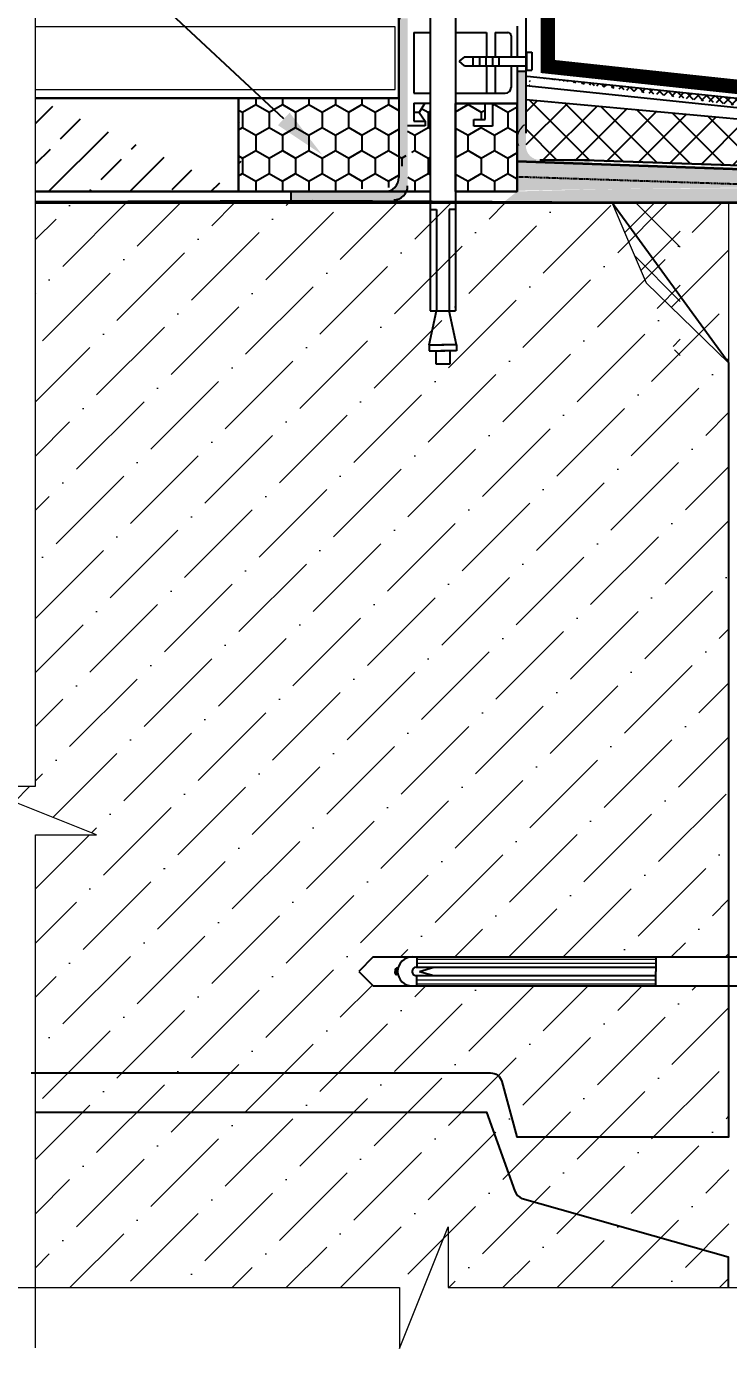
# Model space of a CAD drawing. Header units: millimetres. Extents: x 215300 to 349394, y -116838 to -1602.
# Drawn here: x 277463 to 280831, y -99688 to -93343 of the extents above; entities that cross this region are included whole.
import ezdxf
from ezdxf import colors
from ezdxf.entities.mleader import LeaderData, LeaderLine
from ezdxf.math import Vec2, Vec3

# ---------------------------------------------------------------- set-up
doc = ezdxf.new("R2010")
doc.units = ezdxf.units.MM
doc.linetypes.add('DASHED', pattern=[19.049999999999997, 12.7, -6.35])
for name, color, linetype in [('!!_для разрезов', 7, 'Continuous'), ('_Дюбель', 5, 'Continuous'), ('_Пунктир', 6, 'DASHED'), ('Тонкая', 7, 'Continuous')]:
    doc.layers.add(name, color=color, linetype=linetype)
for name, color, linetype, lineweight in [('+АР_Размеры', 252, 'Continuous', 9), ('_Штриховки', 250, 'Continuous', 13), ('_Штриховки_точка', 5, 'Continuous', 30), ('АР_Перекрытие', 250, 'Continuous', 30), ('АР_Тонкие', 250, 'Continuous', 5), ('Рисунок', 6, 'Continuous', 35), ('Тонко_черные', 7, 'Continuous', 5)]:
    doc.layers.add(name, color=color, linetype=linetype, lineweight=lineweight)
doc.styles.add('Архитект', font='isocpeur.ttf', dxfattribs={"width": 0.8, "oblique": 8})
pattern_1 = [(270, (-633828.7176741438, -455891.1798713295), (63.60792787741789, -110.1721891731625), [73.44812611544162, -146.8962522308832]), (29.99999999999998, (-633828.7176741438, -455891.1798713295), (63.6079506757947, 110.1721760105135), [73.44812611544164, -146.8962522308833]), (329.9999999999999, (-633828.7176741438, -455891.1798713295), (127.2158785532126, -1.31626489888285e-05), [-146.8962522308832, 73.44812611544162])]

msp = doc.modelspace()

# ---------------------------------------------------------------- hatches: boundary and pattern name
at = {"layer": '!!_для разрезов', "linetype": 'Continuous', "lineweight": 18}
h = msp.add_hatch(dxfattribs=at)
h.set_pattern_fill('ANSI37', color=251, scale=57.8331701696391)
h.set_pattern_definition([(44.99999999999999, (-566380.1696801346, -174475.0080587315), (-129.8391701041838, 129.8391701041838), []), (135, (-566380.1696801346, -174475.0080587315), (-129.8391701041839, -129.8391701041838), [])])
edge = h.paths.add_edge_path()
edge.add_line((280274.5293967181, -94195.23497321017), (280359.2965699564, -94394.42321388517))
edge.add_line((280599.7272609606, -94188.83712263391), (280274.529396717, -94195.23497321017))
edge.add_line((280599.7272609606, -94959.39388019413), (280599.7272609606, -94188.83712263392))
edge.add_line((280435.7669841488, -94574.11550141414), (280599.7272609622, -94959.39388019437))
edge.add_line((280435.7669841488, -94574.11550141414), (280435.7669841488, -94574.11550141414))
edge.add_line((280359.2965699564, -94394.42321388517), (280435.7669841477, -94574.11550141414))
at = {"lineweight": 30}
for points in [[(279291.7662002425, -93303.89441158639), (279249.6390627559, -93303.89441158639), (279249.6390627559, -94068.33146197264, -0.4142135623730951), (279182.7364320491, -94135.23409267997), (278730.9878066281, -94135.23409267997), (278730.9878066281, -94175.94869218138), (279224.8635695357, -94175.94869218138, 0.4142135623730951), (279291.7662002425, -94109.04606147413)], [(279925.905696618, -93983.84617942739, -0.4142135623730951), (279859.0030659113, -93916.94354872016), (279859.0030659113, -93558.27052633767), (279816.8759284247, -93558.27052633767), (279816.8759284247, -93957.65814822156, 0.4142135623730951), (279883.7785591314, -94024.56077892863), (280161.8523597688, -94024.56077892863), (280161.8523597688, -93983.84617942739)]]:
    msp.add_hatch(color=256, dxfattribs=at).paths.add_polyline_path(points)
h = msp.add_hatch()
h.set_pattern_fill('ANSI37', color=256, scale=9.116829107724502, style=0)
h.set_pattern_definition([(45, (268465.400159161, -76993.71108834923), (-20.4678650998461, 20.4678650998461), []), (135, (268465.400159161, -76993.71108834923), (-20.4678650998461, -20.46786509984609), [])])
edge = h.paths.add_edge_path()
edge.add_line((283709.7964110652, -94029.67603910582), (281168.2693470222, -93763.82226664577))
edge.add_line((279892.0511398728, -93630.32479984598), (281155.9797920784, -93762.53673064269))
edge.add_line((279877.4841165972, -93583.26050397169), (279875.7696759048, -93628.62169438694))
edge.add_line((279885.9532881431, -93584.14641277705), (283715.0283136, -93984.68278909674))
h = msp.add_hatch()
h.set_pattern_fill('ANSI33', color=256, scale=43.37487762722933, style=0)
h.set_pattern_definition([(44.99999999999999, (-631069.0739898284, -455891.1798713295), (-194.7587551562758, 194.7587551562758), []), (44.99999999999999, (-630874.3151505482, -455891.1798713295), (-194.7587551562758, 194.7587551562758), [137.7152364664531, -68.85761823322653])])
edge = h.paths.add_edge_path()
edge.add_line((278481.1361964434, -93687.817093496), (278481.1361964434, -94135.23409267997))
edge.add_line((277506.5641763477, -93687.817093496), (278503.5091380457, -93687.817093496))
edge.add_line((277506.5641763477, -93687.817093496), (277506.5641763477, -94135.23409267997))
edge.add_line((277506.5641763477, -94135.23409267997), (278499.5168986078, -94135.23409267997))
at = {"ltscale": 100}
h = msp.add_hatch(dxfattribs=at)
h.set_pattern_fill('HONEY', color=256, scale=23.13326806785564, angle=270, style=0)
h.set_pattern_definition(pattern_1)
h.paths.add_polyline_path([(278481.1361964434, -93687.817093496), (278481.1361964434, -94135.23409267997), (278789.1682294673, -94135.23409267997), (279230.0437819713, -94115.63871975576), (279270.4272233707, -93991.9505003446, 0.4142135623730951), (279249.6390627559, -93854.75175732982), (279249.6390627559, -93687.817093496)])
h = msp.add_hatch()
h.set_pattern_fill('ANSI37', color=256, scale=34.69990210178346, style=0)
h.set_pattern_definition([(44.99999999999999, (-632898.6738247236, -455891.1798713295), (-77.90350206251031, 77.90350206251031), []), (135, (-632898.6738247236, -455891.1798713295), (-77.90350206251033, -77.90350206251027), [])])
edge = h.paths.add_edge_path()
edge.add_line((279859.0030659113, -93694.20391388619), (279860.2413973264, -93919.8279913692))
edge.add_arc((279925.1667684412, -93917.34881845003), 64.97268743749581, 182.1867748169026, 262.2722705206532)
edge.add_line((279916.4301655703, -93981.73143942116), (281107.4950507361, -94018.05752365528))
edge.add_line((281107.4950507351, -94018.0575236553), (281132.1090160713, -93810.58652496667))
edge.add_line((281132.1090160708, -93810.58652496668), (279859.0030659097, -93694.20391388617))
h.paths.add_polyline_path([(281167.890724284, -93814.590911156), (281142.6976679774, -94019.24582628981), (283011.3685909679, -94083.09156411541), (282986.84466066, -94081.65000808417), (281955.7156865012, -94044.59484273891), (281970.3703837784, -93904.39764834812)])
edge = h.paths.add_edge_path(flags=16)
edge.add_line((282773.0904419813, -94074.28150773577), (282540.6350583332, -94063.62053437087))
edge.add_line((282540.6350583316, -94063.62053437087), (281991.0859062923, -94047.4340099195))
edge.add_line((281991.0859062928, -94047.4340099197), (282005.2389207861, -93908.29984013864))
edge.add_line((282005.2389207861, -93908.2998401384), (282827.5089007682, -94000.2352032774))
edge.add_arc((282833.3929386812, -94061.57941536517), 61.6257597017046, 95.47895706360285, 191.8948718513254)
h.paths.add_polyline_path([(282778.309480335, -93994.74610161177), (282773.0904419813, -94074.28150773577), (282762.6362718423, -94061.09508731085)], flags=0)
h = msp.add_hatch(dxfattribs=at)
h.set_pattern_fill('HONEY', color=256, scale=23.13326806785564, angle=270, style=0)
h.set_pattern_definition(pattern_1)
h.paths.add_polyline_path([(279399.247342984, -94135.23409267997), (279399.247342984, -93711.94989319412), (279374.215278433, -93711.94989319412), (279346.883187903, -93756.5222735437), (279375.4573386856, -93797.6551866309), (279375.4573386856, -93819.81450091302), (279291.7662002425, -93819.81450091302), (279291.7662002425, -93895.46635683128, -0.4142135623730951), (279224.8635695357, -94135.23409267997)])
h = msp.add_hatch(dxfattribs=at)
h.set_pattern_fill('HONEY', color=256, scale=23.13326806785564, angle=270, style=0)
h.set_pattern_definition(pattern_1)
edge = h.paths.add_edge_path()
edge.add_line((279522.013620051, -94137.47775607782), (279806.4749446484, -94135.23409267991))
edge.add_line((279522.013620051, -93711.94989319412), (279522.013620051, -94137.47775607785))
edge.add_line((279522.013620051, -93711.94989319412), (279662.9184241208, -93711.94989319412))
edge.add_line((279662.9184241208, -93789.159526626), (279662.9184241208, -93711.94989319413))
edge.add_line((279609.0232416071, -93789.159526626), (279662.9184241224, -93789.159526626))
edge.add_line((279609.0232416071, -93821.83320941943), (279609.0232416071, -93789.15952662568))
edge.add_line((279698.2577552446, -93821.83320941943), (279609.0232416056, -93821.83320941943))
edge.add_line((279698.2577552446, -93711.94989319412), (279698.2577552446, -93821.83320941946))
edge.add_line((279698.2577552446, -93711.94989319412), (279816.8759284247, -93711.94989319412))
edge.add_line((279816.8759284247, -93711.94989319412), (279816.8759284247, -93895.46635683131))
edge.add_arc((278742.0663427209, -93968.95120951012), 1077.31874071536, -8.879032276322619, 3.9112321744353267, ccw=False)
at = {"layer": '_Штриховки'}
h = msp.add_hatch(dxfattribs=at)
h.set_pattern_fill('ANSI36', color=256, scale=57.8331701696391, angle=2.571095121417785e-44, style=0)
h.set_pattern_definition([(44.99999999999999, (179966.0072615028, -125429.2356060427), (97.37937757813795, 357.0577177865056), [459.0507882215107, -91.81015764430211, 0, -91.81015764430211])])
h.paths.add_polyline_path([(280832.8814098372, -94188.83712263391), (277506.5641763477, -94188.83712263391), (277506.5641763477, -96989.72053637508), (277214.1485434815, -96989.72053637508), (277798.9798092097, -97222.85296794634), (277506.5641763477, -97222.85296794634), (277506.5641763477, -99395.40745616866), (280832.8814098372, -99395.40745616866), (280832.8814098372, -97947.6115641182), (279126.7955746179, -97947.6115641182), (279057.3497742815, -97878.16576376982), (279126.7955746179, -97808.7199634194), (280832.8814098372, -97808.7199634194)])
at = {"layer": '_Штриховки_точка'}
h = msp.add_hatch(dxfattribs=at)
h.set_pattern_fill('DOTS', color=0, scale=34.69990210178349, angle=44.99999999999999, style=0)
h.set_pattern_definition([(44.99999999999999, (180199.1614103795, -124818.6392635765), (-19.47587551562758, 58.42762654688272), [0, -55.08609458658125])])
edge = h.paths.add_edge_path()
edge.add_arc((241505.8918959281, -95654.92547601047), 41810.95057625353, 357.9773063400482, 362.0226936601316)
edge.add_arc((281035.4989591892, -135118.3128518493), 41001.19250304055, 86.84682406783273, 91.70317583832004)
edge.add_line((279816.8759284247, -94135.23409267997), (279755.1677689276, -94184.30754266951))
edge.add_arc((281838.7683149096, 196347.2254296062), 290539.0043392725, 269.5890997799831, 270.2578347142658)
edge.add_arc((364321.8567601701, -95621.9559329813), 81188.29808531635, 178.9885743876303, 181.0114256123697)
edge.add_line((283146.2082166226, -97055.07474332886), (283146.2082166226, -97329.01361718717))
edge.add_line((283146.2082166226, -97329.01361718691), (283105.2316993921, -97329.01361718691))
edge.add_arc((279344.6654242046, -97821.73786748564), 3792.708253598025, 5.791551844284697, 7.464597599853619, ccw=False)
edge.add_line((283118.014172394, -97439.01718414728), (283127.3148381111, -97439.01718414728))
edge.add_arc((279344.6654241961, -97821.73786760429), 3801.961560844222, 0.8504028670449202, 5.777408197796092, ccw=False)
edge.add_line((283146.2082166226, -97765.30997132542), (283146.2082166226, -97991.02155621508))
edge.add_arc((279344.6654241898, -97934.59365993405), 3801.961560849295, 354.2225918022065, 359.1495971329187, ccw=False)
edge.add_line((283127.31483811, -98317.3143433913), (283118.014172393, -98317.3143433913))
edge.add_arc((279344.6654242046, -97934.59366005295), 3792.708253598401, 352.5354024001472, 354.20844815571604, ccw=False)
edge.add_line((283105.2316993927, -98427.31791035166), (283146.2082166231, -98427.31791035166))
edge.add_line((283146.2082166226, -98427.31791035166), (283146.2082166226, -98524.46785637841))
edge.add_arc((282711.2164060472, -98525.87364863452), 434.994082167245, -0.18516597503730736, 0.18516597503537469, ccw=False)
edge.add_line((283146.2082166226, -98527.27944089059), (283146.2082166226, -99395.40745616866))
edge.add_line((283146.2082166226, -99395.40745616866), (283290.7911420466, -99395.40745616866))
edge.add_line((283290.7911420476, -99395.40745616866), (283290.7911420476, -97130.6568477781))
edge = h.paths.add_edge_path()
edge.add_arc((243165.1247192674, -95676.01790597985), 40300.45332365328, 357.7815898337843, 362.21841016622)
edge.add_arc((275074.6031077266, -282551.3834762624), 188620.7414799854, 87.45948461701514, 88.5591808027716)
edge.add_line((279817.3563322104, -93990.278238965), (279816.3955246396, -94131.43938308772))
edge.add_arc((280862.7322588462, -144418.9270839526), 50298.37213892681, 87.23307916327212, 91.19198695773122, ccw=False)
edge.add_arc((359502.7505814666, -95654.92547582682), 76226.24577321098, 178.8906909797854, 181.109309020392)
edge.add_line((283290.7911420476, -97130.65684777804), (283290.7911420476, -99395.4074561686))
edge.add_line((283290.7911420476, -99395.40745616866), (283435.3740674716, -99395.40745616866))
edge.add_line((283435.3740674705, -99395.40745616866), (283435.3740674705, -97236.00365125324))

# ---------------------------------------------------------------- linework, layer by layer
at = {"layer": '!!_для разрезов', "color": 251, "linetype": 'Continuous', "lineweight": 18, "elevation": -1.338492306646507e-10}
msp.add_lwpolyline([(280832.8814098372, -94188.83712263417), (280274.5293967181, -94195.23497321017), (280359.2965699564, -94394.42321388517), (280435.7669841488, -94574.11550141414), (280435.7669841488, -94574.11550141414), (280832.8814098372, -94959.39388019437)], close=True, dxfattribs=at)
at = {"layer": '+АР_Размеры', "ltscale": 100, "elevation": -1.338492306646507e-10}
for points in [[(277506.5641763477, -99684.13931559074), (277506.5641763477, -97222.8529679466), (277798.9798092097, -97222.8529679466), (277214.1485434815, -96989.72053637508), (277506.5641763477, -96989.72053637508), (277506.5641763477, -93177.05716123126)], [(272586.9639513488, -99395.4074561689), (279253.2638145874, -99395.4074561689), (279253.2638145874, -99687.82308903246), (279486.3962461583, -99102.99182330321), (279486.3962461583, -99395.4074561689), (283816.2616068897, -99395.4074561689)]]:
    msp.add_lwpolyline(points, dxfattribs=at)
at = {"ltscale": 100}
for p, q in [((279399.247342984, -93010.5146375859), (279399.247342984, -94707.74224403442)), ((279522.013620051, -93010.5146375859), (279522.013620051, -94707.74224403442)), ((279859.0030659113, -93304.21599800652), (279859.0030659113, -93854.75175732982)), ((279322.0825546579, -93372.65988908769), (279322.0825546579, -93664.11014456587)), ((279322.0825546579, -93372.65988908769), (279399.247342984, -93372.65988908769)), ((279522.013620051, -93372.65988908769), (279670.5157392436, -93372.65988908769)), ((279670.5157392436, -93372.65988908769), (279670.5157392436, -93488.75007446663)), ((279711.893704025, -93372.65988908769), (279771.9986685928, -93372.65988908769)), ((279711.893704025, -93372.65988908769), (279711.893704025, -93488.75007446663)), ((279788.0126673724, -93388.67388786697), (279788.0126673724, -93488.75007446663)), ((279816.8759284247, -93341.43711377658), (279816.8759284247, -93488.75007446663)), ((279565.2418905707, -93488.75007446663), (279538.1440936961, -93510.37299264914)), ((279565.2418905707, -93531.99591083158), (279538.1440936961, -93510.37299264914)), ((279565.2418905707, -93488.75007446663), (279862.3436689571, -93488.75007446663)), ((279604.8776517214, -93488.75007446663), (279604.8776517214, -93531.99591083158)), ((279636.0286549175, -93488.75007446663), (279636.0286549175, -93531.99591083158)), ((279667.1796581157, -93488.75007446663), (279667.1796581157, -93531.99591083158)), ((279698.330661314, -93488.75007446663), (279698.330661314, -93531.99591083158)), ((279729.4816645122, -93488.75007446663), (279729.4816645122, -93531.99591083158)), ((279862.3436689571, -93467.17112317718), (279887.9127137328, -93467.17112317718)), ((279862.3436689571, -93467.17112317718), (279862.3436689571, -93553.57486212077)), ((279887.9127137328, -93467.17112317718), (279887.9127137328, -93553.57486212077)), ((279249.6390627559, -93517.4741162292), (279249.6390627559, -94068.33146197289)), ((279565.2418905707, -93531.99591083158), (279862.3436689571, -93531.99591083158)), ((279670.5157392436, -93531.99591083158), (279670.5157392436, -93664.11014456587)), ((279711.893704025, -93531.99591083158), (279711.893704025, -93664.11014456587)), ((279788.0126673724, -93531.99591083158), (279788.0126673724, -93636.24015892704)), ((279816.8759284247, -93531.99591083158), (279816.8759284247, -93895.46635683128)), ((279816.8759284247, -93558.27052633793), (279859.0030659113, -93558.27052633793)), ((279862.3436689571, -93553.57486212077), (279887.9127137328, -93553.57486212077)), ((279859.0030659113, -93626.86784073683), (283711.1022269189, -94029.8126326034)), ((279865.3860516412, -93581.9949985779), (283717.4852126489, -93984.93979044446)), ((279322.0825546579, -93664.11014456587), (279399.247342984, -93664.11014456587)), ((279522.013620051, -93664.11014456587), (279760.1426817332, -93664.11014456587)), ((279859.0030659113, -93694.20391388642), (281133.0221872784, -93810.68871936572)), ((279322.0825546579, -93711.94989319412), (279322.0825546579, -93797.6551866309)), ((279322.0825546579, -93711.94989319412), (279399.247342984, -93711.94989319412)), ((279346.883187903, -93756.5222735437), (279322.0825546579, -93756.5222735437)), ((279374.215278433, -93711.94989319412), (279346.883187903, -93756.5222735437)), ((279346.883187903, -93756.5222735437), (279375.4573386856, -93797.6551866309)), ((279522.013620051, -93711.94989319412), (279816.8759284247, -93711.94989319412)), ((279662.9184241208, -93789.159526626), (279662.9184241208, -93711.94989319412)), ((279698.2577552446, -93711.94989319412), (279698.2577552446, -93821.83320941975)), ((279375.4573386856, -93819.81450091334), (279291.7662002425, -93819.81450091334)), ((279322.0825546579, -93797.6551866309), (279375.4573386856, -93797.6551866309)), ((279375.4573386856, -93797.6551866309), (279375.4573386856, -93819.81450091334)), ((279609.0232416071, -93821.83320941975), (279609.0232416071, -93789.159526626)), ((279609.0232416071, -93789.159526626), (279662.9184241208, -93789.159526626)), ((279698.2577552446, -93821.83320941975), (279609.0232416071, -93821.83320941975)), ((279925.905696618, -93983.84617942739), (280161.8523597688, -93983.84617942739)), ((278730.9878066281, -94135.23409268023), (279182.7364320491, -94135.23409268023)), ((278730.9878066281, -94135.23409268023), (278730.9878066281, -94175.94869218169)), ((279399.247342984, -94221.30384103891), (279429.9483397601, -94221.30384103891)), ((279429.9483397601, -94221.30384103891), (279429.9483397601, -94707.74224403442)), ((279522.013620051, -94221.30384103891), (279491.3126232771, -94221.30384103891)), ((279491.3126232771, -94221.30384103891), (279491.3126232771, -94707.74224403442)), ((279395.6171235818, -94872.04401234088), (279429.9483397601, -94707.74224403442)), ((279399.247342984, -94707.74224403442), (279522.013620051, -94707.74224403442)), ((279525.6438394553, -94872.04401234088), (279491.3126232771, -94707.74224403442)), ((279395.6171235818, -94872.04401234088), (279395.6171235818, -94899.72179984537)), ((279395.6171235818, -94872.04401234088), (279464.8452064696, -94872.04401234088)), ((279395.6171235818, -94899.72179984537), (279470.2829935661, -94899.72179984537)), ((279426.7304167448, -94899.72179984537), (279426.7304167448, -94963.15974606146)), ((279525.6438394553, -94899.72179984537), (279450.977969471, -94899.72179984537)), ((279525.6438394553, -94872.04401234088), (279456.4157565674, -94872.04401234088)), ((279494.5305462924, -94899.72179984537), (279494.5305462924, -94963.15974606146)), ((279525.6438394553, -94872.04401234088), (279525.6438394553, -94899.72179984537)), ((279426.7304167448, -94963.15974606146), (279495.9584996305, -94963.15974606146))]:
    msp.add_line(p, q, dxfattribs=at)
at = {"lineweight": 30}
for p, q in [((277506.5641763477, -93687.81709349625), (278093.4729799043, -93687.81709349625)), ((278093.4729799043, -93687.81709349625), (279249.6390627559, -93687.81709349625)), ((278481.1361964434, -93687.81709349625), (278481.1361964434, -94135.23409268023)), ((278481.1361964434, -93687.81709349625), (278481.1361964434, -94135.23409268023)), ((280094.0084007452, -93983.84617942739), (282773.0904419813, -94074.28150773577)), ((277506.5641763477, -94135.23409268023), (279013.4419741847, -94135.23409268023)), ((278093.4729799043, -94135.23409268023), (279399.247342984, -94135.23409268023))]:
    msp.add_line(p, q, dxfattribs=at)
at = {"lineweight": 15, "elevation": -1.338492306646507e-10}
msp.add_lwpolyline([(277506.5641763477, -93646.0574116164), (279231.2500881125, -93646.0574116164), (279231.2500881125, -93345.32492673416), (277506.5641763477, -93345.32492673416)], dxfattribs=at)
at = {"lineweight": 30, "elevation": -1.338492306646507e-10}
msp.add_lwpolyline([(279522.013620051, -94135.23409268023), (279816.8759284247, -94135.23409268023), (279816.8759284247, -93713.73113383159), (279522.013620051, -93713.73113383159)], close=True, dxfattribs=at)
at = {"ltscale": 100}
for centre, radius, start, end in [((279771.9986685928, -93388.67388786697), 16.01399877939181, 0, 90), ((279760.1426817332, -93636.24015892704), 27.86998563868219, 270, 0), ((279182.7364320491, -94068.33146197289), 66.90263070720574, 270, 0), ((279224.8635695357, -94109.04606147436), 66.90263070720574, 270, 0)]:
    msp.add_arc(centre, radius, start, end, dxfattribs=at)
at = {"layer": '_Дюбель'}
for p, q in [((279126.7955746179, -97808.7199634194), (279057.3497742815, -97878.16576377008)), ((279126.7955746179, -97808.7199634194), (282562.8854374546, -97808.7199634194)), ((279335.1341899682, -97808.7199634194), (279335.1341899682, -97858.28141428572)), ((280481.7382890062, -97808.7199634194), (280481.7382890062, -97878.16576377008)), ((279057.3497742815, -97878.16576377008), (279126.7955746179, -97947.6115641182)), ((279231.2028377598, -97869.49319555322), (279231.2028377598, -97878.16576377008)), ((279231.2028377598, -97886.83833198568), (279231.2028377598, -97878.16576377008)), ((279244.9305718808, -97863.01588049367), (279237.6801528111, -97863.01588049367)), ((279237.6801528111, -97863.01588049367), (279237.6801528111, -97878.16576377008)), ((279237.6801528111, -97893.31564704518), (279237.6801528111, -97878.16576377008)), ((279244.9305718808, -97893.31564704518), (279237.6801528111, -97893.31564704518)), ((279243.7523044437, -97878.16576377008), (279243.7523044437, -97878.10136916561)), ((279243.7523044437, -97878.16576377008), (279243.7523044437, -97878.2301583733)), ((279313.1521086472, -97877.7133594636), (279313.1521086472, -97878.16576377008)), ((279313.1521086472, -97878.61816807532), (279313.1521086472, -97878.16576377008)), ((279332.5840538224, -97858.28141428572), (280481.7382890062, -97858.28141428572)), ((279347.814175358, -97877.7133594636), (279417.6833190813, -97858.28141428572)), ((279347.814175358, -97877.7133594636), (279417.6833190813, -97897.14530464039)), ((280481.7382890062, -97947.6115641182), (280481.7382890062, -97878.16576377008)), ((279126.7955746179, -97947.6115641182), (282562.8854374546, -97947.6115641182)), ((279332.5840538224, -97898.05011325318), (280481.7382890062, -97898.05011325318)), ((279335.1341899682, -97947.6115641182), (279335.1341899682, -97898.05011325318))]:
    msp.add_line(p, q, dxfattribs=at)
for centre, radius, start, end in [((279313.1521086472, -97878.11976762404), 69.39980420356692, 90, 179.9999999467742), ((279237.6801528111, -97869.49319555322), 6.477315058999578, 90, 179.999999448903), ((279237.6801528111, -97886.83833198568), 6.477315058999578, 179.999999448903, 270), ((279313.1521086472, -97878.21175991456), 69.39980420356692, 179.9999999467742, 270), ((279332.5840538224, -97877.7133594636), 19.43194517699873, 90, 179.9999998137556), ((279332.5840538224, -97878.61816807532), 19.43194517699873, 179.9999998175966, 270)]:
    msp.add_arc(centre, radius, start, end, dxfattribs=at)
at = {"layer": '_Пунктир', "ltscale": 0.4}
msp.add_line((279816.8759284247, -94064.05343063799), (283290.7911420434, -94179.19410411175), dxfattribs=at)
at = {"layer": '_Штриховки'}
for centre, radius, start, end in [((279897.0021874771, -93883.0091537618), 80.48104444026096, 123.8462453410965, 203.534270235266), ((279344.3249012902, -94130.13255648561), 59.64045673744032, 259.7981580664972, 259.836360583173), ((279465.9406548417, -94130.13255648561), 59.64045673744032, 259.7981580664972, 259.836360583173), ((280282.3308696827, -94130.13255648561), 59.64045673744032, 259.7981581880414, 259.836360583173), ((280410.4414639723, -94130.13255648561), 59.64045673744032, 259.7981580664972, 259.836360583173), ((280766.2269628085, -94130.13255648561), 59.64045673744032, 259.7981581880414, 259.836360583173)]:
    msp.add_arc(centre, radius, start, end, dxfattribs=at)
at = {"layer": 'АР_Перекрытие', "lineweight": 30, "ltscale": 100, "elevation": -1.338492306646507e-10}
msp.add_lwpolyline([(279257.2480637494, -93303.89441158662), (279249.6390627559, -93303.89441158662), (279249.6390627559, -93687.81709349625), (277506.5641763477, -93687.81709349625)], dxfattribs=at)
at = {"layer": 'Рисунок'}
for p, q in [((279816.8759284247, -93990.24253863857), (283538.7909878793, -94119.87297475124)), ((277506.5641763477, -94188.83712263417), (283146.2082166226, -94188.83712263417))]:
    msp.add_line(p, q, dxfattribs=at)
at = {"layer": 'Рисунок', "const_width": 69.3998042035669, "elevation": -1.338492306646507e-10}
msp.add_lwpolyline([(283796.5242798313, -94446.49657052486), (283668.1953299931, -94264.63299878035, -0.6299622562545886), (283690.4838530351, -94218.07414885232), (283807.4627040823, -94218.07414885258, 0.3971971951025039), (283842.3215773749, -94185.12343873546), (283842.3215773749, -93993.25037775352, 0.3735606836767262), (283802.896959024, -93947.84542806887), (279964.4497412246, -93535.68784987525), (279964.4497412246, -93234.92819806412)], format="xyb", dxfattribs=at)
at = {"layer": 'Тонкая', "ltscale": 100, "elevation": -1.338492306646507e-10}
for points in [[(277486.2468330668, -98364.96297751908), (279688.67487267, -98364.96297751908, -0.3344384223545679), (279744.2586775133, -98406.82378997478), (279815.3056898907, -98671.44807481673), (280832.8814098372, -98671.50951014367), (280832.8814098372, -94959.39388019437), (280271.8067073348, -94188.83712263417), (278835.8155707882, -94180.16214710851), (277506.5641763477, -94185.47953129391)], [(277506.5641763477, -98553.30785189169), (279670.6274092786, -98553.30785189169), (279806.135236279, -98932.72976749162, 0.2218001328445909), (279840.512866265, -98967.51135106552), (280829.1122808689, -99247.3058939275), (280829.1122808689, -99395.4074561689)]]:
    msp.add_lwpolyline(points, format="xyb", dxfattribs=at)
at = {"layer": 'Тонко_черные'}
for p, q in [((279335.1341899682, -97819.13813239607), (280481.7382890062, -97819.13813239607)), ((279335.1341899682, -97838.46196310413), (280481.7382890062, -97838.46196310413)), ((279335.1341899682, -97917.86956443373), (280481.7382890062, -97917.86956443373)), ((279335.1341899682, -97937.1933951425), (280481.7382890062, -97937.1933951425))]:
    msp.add_line(p, q, dxfattribs=at)

# ---------------------------------------------------------------- leaders
at = {"layer": 'АР_Тонкие'}
ml = msp.add_multileader_mtext('Standard', dxfattribs=at)
ml.set_content('\\pxsm1,ql;Монтажная пена', color=256, style='Архитект')
ml.set_leader_properties()
ml.build(insert=Vec2(0, 0))
ml.multileader.update_dxf_attribs({"text_left_attachment_type": 6, "text_right_attachment_type": 6, "dogleg_length": 100, "arrow_head_size": 250.0000000000422})
ctx = ml.context
ctx.base_point, ctx.char_height, ctx.arrow_head_size, ctx.landing_gap_size, ctx.plane_origin, ctx.plane_x_axis = Vec3(276560.5021393894, -91886.1020461043), 250.0000000000422, 250.0000000000422, 25.00000000000423, Vec3(253134.0317791885, -106326.8168762671), Vec3(-1, 0)
ctx.left_attachment, ctx.right_attachment = 6, 6
notes = []
notes.append((ctx, [(1, (1, 1, 0), (276660.5021393894, -91886.1020461043), (-1, 0), 100.0000000000169, [(0, [(278880.5041135651, -93957.65288952421)], 0, [])])]))
ctx.mtext.insert, ctx.mtext.width, ctx.mtext.defined_height, ctx.mtext.flow_direction = Vec3(274420.3669307134, -91586.10204610425), 2801.752232976753, 724.8231974766986, 5
for ctx, leaders in notes:
    for number, flags, end, landing, length, lines in leaders:
        leader = LeaderData()
        leader.index, (leader.has_last_leader_line, leader.has_dogleg_vector, leader.attachment_direction) = number, flags
        leader.last_leader_point, leader.dogleg_vector, leader.dogleg_length = Vec3(end), Vec3(landing), length
        for number, points, colour, breaks in lines:
            line = LeaderLine()
            line.index, line.vertices, line.color, line.breaks = number, Vec3.list(points), colors.encode_raw_color(colour), breaks
            leader.lines.append(line)
        ctx.leaders.append(leader)

doc.saveas('drawing.dxf')
